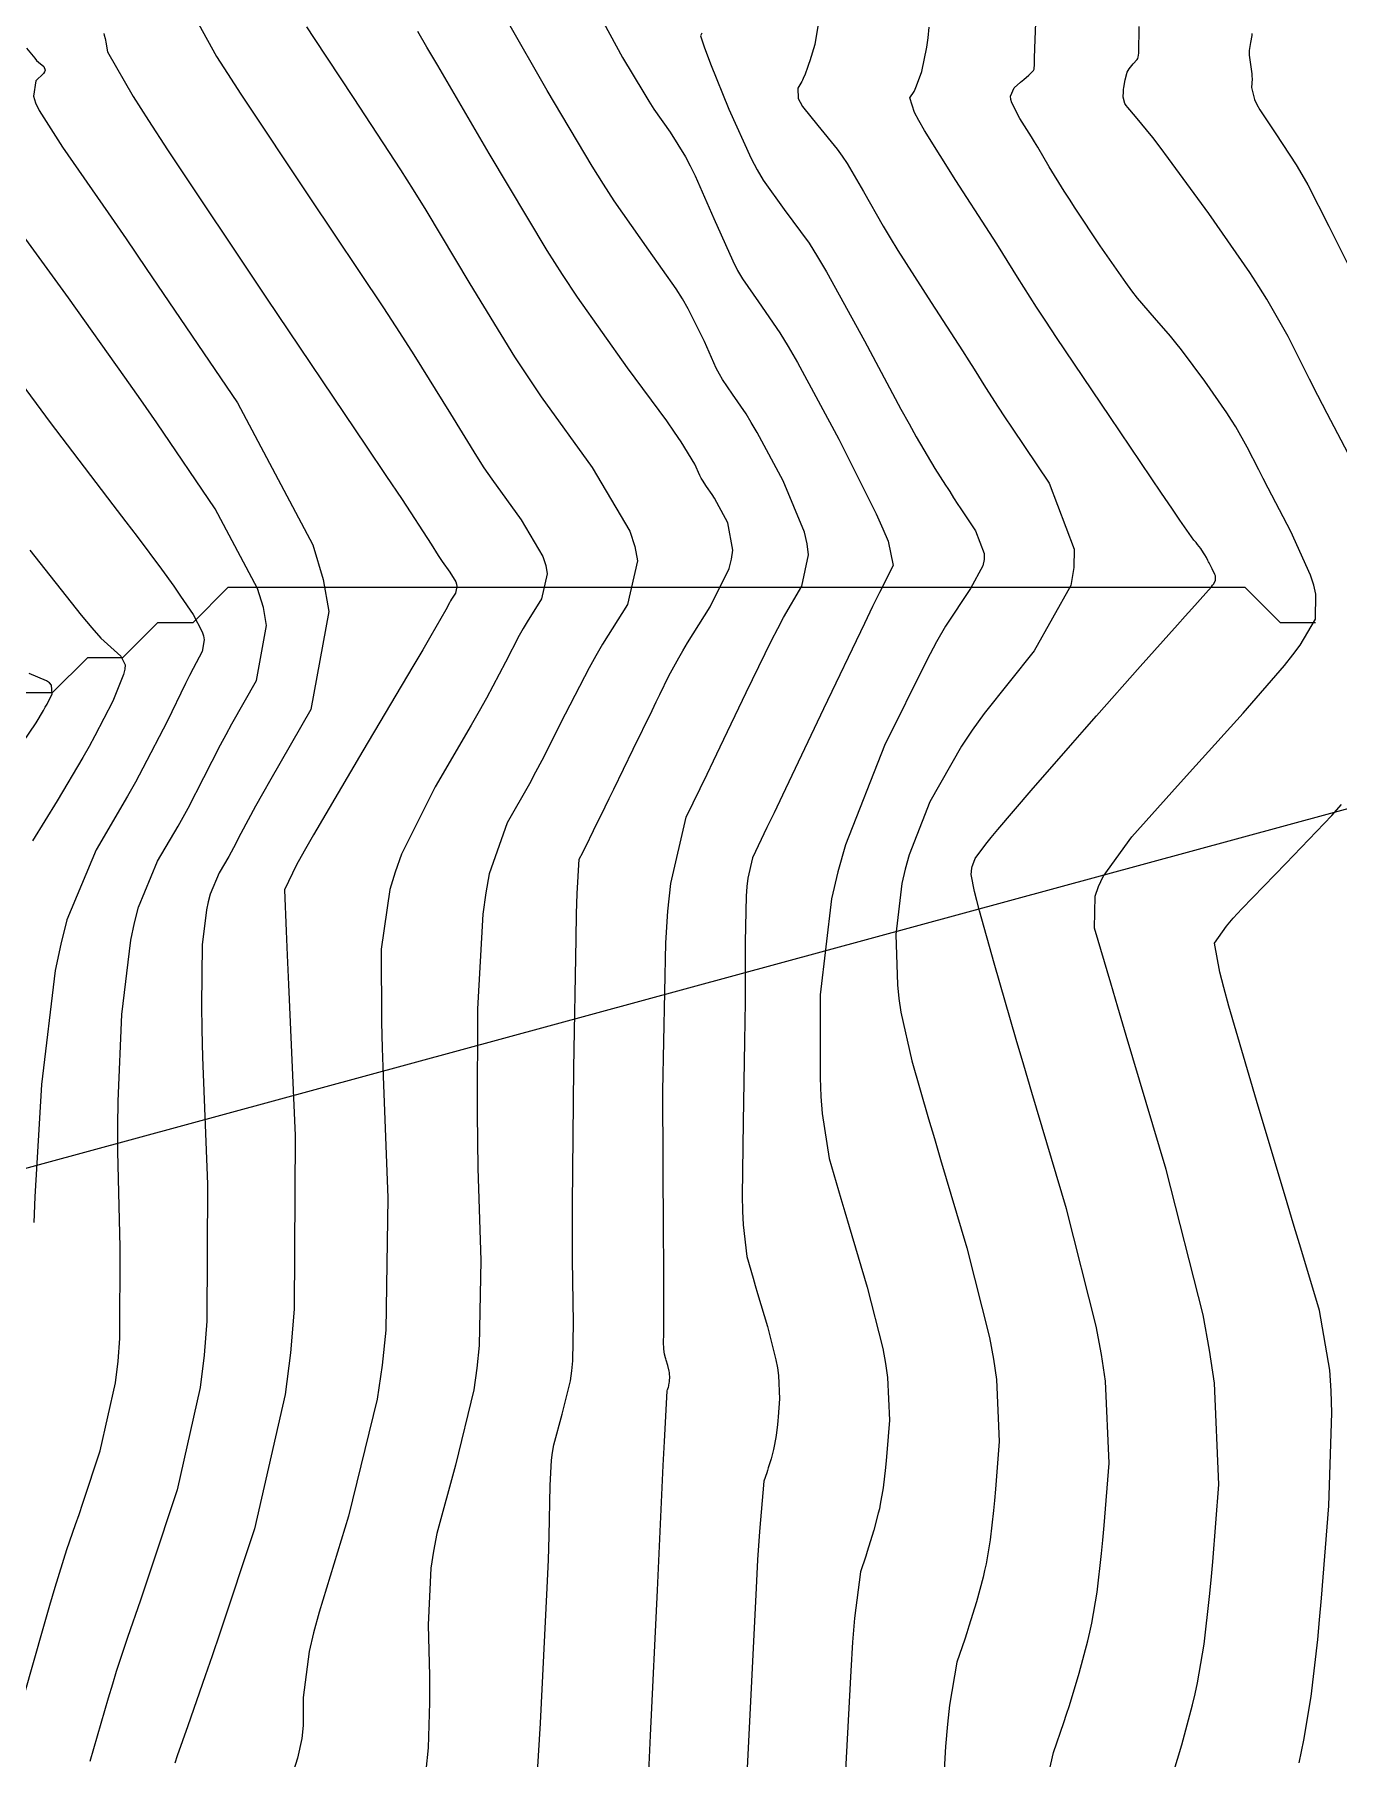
# Model space of a CAD drawing. Header units: metres. Extents: x 837475 to 838479, y 1189012 to 1191015.
# Drawn here: x 837782.51 to 837819.66, y 1189269.02 to 1189318.15 of the extents above; entities that cross this region are included whole.
import ezdxf

# ---------------------------------------------------------------- set-up
doc = ezdxf.new("R2010")
doc.units = ezdxf.units.M
doc.header["$LTSCALE"] = 0.3
for name, color, linetype in [('CORREDORVIA', 70, 'Continuous'), ('COTAS 10', 1, 'Continuous'), ('COTAS INT', 252, 'Continuous'), ('DRENAJE', 5, 'Continuous')]:
    doc.layers.add(name, color=color, linetype=linetype)

msp = doc.modelspace()

# ---------------------------------------------------------------- linework, layer by layer
at = {"layer": 'CORREDORVIA'}
msp.add_lwpolyline([(837910.67578, 1191000.96488), (838157.033, 1190996.193), (838237.174, 1190821.339), (838237.001, 1190602.875), (838240.0305, 1190437.1985), (838223.5365, 1190366.2715), (838212.196, 1190288.9195), (838227.642, 1189916.876), (838080.482, 1189451.8445), (837860.4834, 1189307.12351), (837593.19071, 1189234.39948), (837744.4868, 1189686.6093), (837750.277, 1189933.973), (837710.4905, 1190057.959), (837731.595, 1190134.414), (837885.383, 1190229.429), (837983.18356, 1190344.11971), (837817.55386, 1190502.18733), (837798.03286, 1190660.16958), (837963.57418, 1190795.98182)], close=True, dxfattribs=at)
at = {"layer": 'COTAS 10'}
for points in [[(837784.485, 1189318.177), (837784.496, 1189318.132), (837784.522, 1189318.032), (837784.532, 1189317.985), (837784.543, 1189317.93), (837784.592, 1189317.659), (837785.321, 1189316.384), (837785.76, 1189315.696), (837786.303, 1189314.862), (837789.122, 1189310.64), (837791.966, 1189306.418), (837792.525, 1189305.585), (837792.984, 1189304.897), (837793.817, 1189303.626), (837794.012, 1189303.308), (837794.069, 1189303.221), (837794.127, 1189303.134), (837794.349, 1189302.827), (837794.513, 1189302.551), (837794.535, 1189302.484), (837794.547, 1189302.421), (837794.503, 1189302.231), (837794.394, 1189302.059), (837794.365, 1189302.008), (837794.335, 1189301.956), (837794.232, 1189301.755), (837793.808, 1189301.011), (837793.576, 1189300.616), (837793.295, 1189300.14), (837791.87, 1189297.738), (837790.464, 1189295.345), (837790.196, 1189294.874), (837789.98, 1189294.485), (837789.636, 1189293.775), (837789.681, 1189292.6), (837789.71, 1189291.919), (837789.747, 1189291.083), (837789.938, 1189286.78), (837789.906, 1189281.83), (837789.801, 1189280.587), (837789.654, 1189279.398), (837788.778, 1189275.567), (837787.789, 1189272.593), (837787.571, 1189271.946), (837787.377, 1189271.375), (837786.881, 1189269.95), (837786.58, 1189269.096), (837786.509, 1189268.886)], [(837798.722, 1189318.493), (837799.267, 1189317.491), (837799.868, 1189316.485), (837800.018, 1189316.246), (837800.161, 1189316.025), (837800.619, 1189315.369), (837801.061, 1189314.661), (837801.194, 1189314.407), (837801.332, 1189314.127), (837801.867, 1189312.906), (837802.405, 1189311.699), (837802.545, 1189311.428), (837802.681, 1189311.184), (837803.137, 1189310.534), (837803.749, 1189309.648), (837803.984, 1189309.256), (837804.246, 1189308.8), (837805.426, 1189306.623), (837806.493, 1189304.493), (837806.685, 1189304.067), (837806.83, 1189303.711), (837806.98, 1189303.02), (837806.587, 1189302.254), (837806.39, 1189301.852), (837806.155, 1189301.367), (837804.99, 1189298.932), (837803.82, 1189296.473), (837803.582, 1189295.974), (837803.381, 1189295.554), (837802.968, 1189294.692), (837802.834, 1189294.113), (837802.809, 1189293.87), (837802.79, 1189293.592), (837802.764, 1189292.29), (837802.76, 1189290.571), (837802.754, 1189290.029), (837802.745, 1189289.458), (837802.698, 1189287.16), (837802.677, 1189285.061), (837802.686, 1189284.616), (837802.701, 1189284.231), (837802.807, 1189283.33), (837802.987, 1189282.71), (837803.048, 1189282.502), (837803.114, 1189282.278), (837803.393, 1189281.336), (837803.636, 1189280.383), (837803.678, 1189280.152), (837803.711, 1189279.935), (837803.739, 1189279.271), (837803.7, 1189278.763), (837803.689, 1189278.645), (837803.679, 1189278.536), (837803.642, 1189278.223), (837803.599, 1189277.97), (837803.567, 1189277.828), (837803.497, 1189277.565), (837803.417, 1189277.304), (837803.395, 1189277.234), (837803.372, 1189277.165), (837803.289, 1189276.921), (837803.164, 1189275.494), (837803.115, 1189274.68), (837803.06, 1189273.683), (837802.81, 1189268.566)], [(837820.548, 1189305.054), (837819.343, 1189307.354), (837819.077, 1189307.867), (837818.84, 1189308.327), (837818.229, 1189309.542), (837817.626, 1189310.607), (837817.395, 1189310.972), (837817.136, 1189311.367), (837815.966, 1189313.048), (837814.824, 1189314.614), (837814.582, 1189314.937), (837814.372, 1189315.213), (837813.883, 1189315.809), (837813.659, 1189316.067), (837813.616, 1189316.129), (837813.581, 1189316.187), (837813.526, 1189316.363), (837813.535, 1189316.53), (837813.54, 1189316.582), (837813.547, 1189316.637), (837813.583, 1189316.858), (837813.647, 1189317.073), (837813.671, 1189317.124), (837813.697, 1189317.172), (837813.817, 1189317.317), (837813.925, 1189317.437), (837813.944, 1189317.47), (837813.959, 1189317.503), (837813.975, 1189317.619), (837813.989, 1189318.379)], [(837782.175, 1189297.971), (837782.558, 1189298.531), (837782.769, 1189298.889), (837782.82, 1189298.98), (837782.869, 1189299.068), (837783.018, 1189299.358), (837782.996, 1189299.609), (837782.936, 1189299.674), (837782.852, 1189299.735), (837782.357, 1189299.938)], [(837818.54, 1189268.9), (837818.609, 1189269.219), (837818.675, 1189269.545), (837818.882, 1189270.79), (837819.071, 1189272.412), (837819.124, 1189272.976), (837819.179, 1189273.59), (837819.384, 1189276.222), (837819.47, 1189278.876), (837819.451, 1189279.503), (837819.413, 1189280.084), (837819.118, 1189281.791), (837818.589, 1189283.562), (837818.404, 1189284.183), (837818.201, 1189284.86), (837817.326, 1189287.776), (837816.543, 1189290.461), (837816.397, 1189290.993), (837816.283, 1189291.434), (837816.128, 1189292.259), (837816.469, 1189292.745), (837816.667, 1189292.971), (837816.91, 1189293.237), (837818.161, 1189294.526), (837819.474, 1189295.895), (837819.754, 1189296.212)]]:
    msp.add_lwpolyline(points, dxfattribs=at)
at = {"layer": 'COTAS INT'}
for points in [[(837814.855, 1189268.281), (837815.202, 1189269.413), (837815.507, 1189270.556), (837815.578, 1189270.867), (837815.644, 1189271.177), (837815.834, 1189272.277), (837815.992, 1189273.637), (837816.037, 1189274.109), (837816.083, 1189274.624), (837816.255, 1189276.832), (837816.131, 1189279.718), (837815.991, 1189280.66), (837815.805, 1189281.664), (837814.751, 1189285.807), (837813.615, 1189289.629), (837813.378, 1189290.43), (837813.174, 1189291.12), (837812.716, 1189292.685), (837812.733, 1189293.594), (837812.828, 1189293.871), (837812.963, 1189294.158), (837813.776, 1189295.287), (837814.914, 1189296.556), (837815.252, 1189296.933), (837815.601, 1189297.321), (837816.948, 1189298.811), (837818.124, 1189300.172), (837818.365, 1189300.477), (837818.57, 1189300.753), (837819.008, 1189301.49), (837819.022, 1189302.201), (837818.96, 1189302.458), (837818.87, 1189302.742), (837818.307, 1189303.989), (837817.662, 1189305.222), (837817.519, 1189305.497), (837817.392, 1189305.744), (837817.065, 1189306.395), (837816.742, 1189306.966), (837816.618, 1189307.161), (837816.479, 1189307.373), (837815.852, 1189308.274), (837815.191, 1189309.163), (837815.03, 1189309.368), (837814.88, 1189309.554), (837814.417, 1189310.078), (837813.938, 1189310.639), (837813.777, 1189310.849), (837813.604, 1189311.083), (837812.875, 1189312.125), (837812.161, 1189313.2), (837811.996, 1189313.454), (837811.846, 1189313.689), (837811.424, 1189314.381), (837811.096, 1189314.938), (837811.005, 1189315.088), (837810.914, 1189315.236), (837810.583, 1189315.756), (837810.357, 1189316.2), (837810.331, 1189316.299), (837810.321, 1189316.389), (837810.419, 1189316.629), (837810.606, 1189316.791), (837810.652, 1189316.832), (837810.697, 1189316.87), (837810.838, 1189316.994), (837810.938, 1189317.088), (837810.957, 1189317.108), (837810.973, 1189317.125), (837810.995, 1189317.164), (837810.998, 1189317.307), (837811.001, 1189317.389), (837811.004, 1189317.489), (837811.023, 1189318.007), (837811.107, 1189320.144)], [(837804.934, 1189319.013), (837804.747, 1189317.866), (837804.597, 1189317.396), (837804.565, 1189317.297), (837804.537, 1189317.212), (837804.472, 1189317.018), (837804.416, 1189316.894), (837804.395, 1189316.852), (837804.37, 1189316.807), (837804.261, 1189316.621), (837804.272, 1189316.331), (837804.323, 1189316.222), (837804.396, 1189316.1), (837804.832, 1189315.555), (837805.38, 1189314.885), (837805.523, 1189314.685), (837805.661, 1189314.479), (837806.128, 1189313.681), (837806.692, 1189312.684), (837806.892, 1189312.352), (837807.111, 1189311.996), (837808.058, 1189310.509), (837808.947, 1189309.137), (837809.129, 1189308.855), (837809.283, 1189308.614), (837809.606, 1189308.094), (837809.97, 1189307.526), (837810.149, 1189307.255), (837810.363, 1189306.934), (837811.417, 1189305.366), (837812.129, 1189303.484), (837812.126, 1189302.965), (837812.038, 1189302.448), (837810.997, 1189300.589), (837809.564, 1189298.803), (837809.228, 1189298.331), (837808.919, 1189297.869), (837808.021, 1189296.281), (837807.43, 1189294.774), (837807.314, 1189294.363), (837807.219, 1189293.954), (837807.048, 1189292.499), (837807.096, 1189291.072), (837807.14, 1189290.682), (837807.196, 1189290.293), (837807.506, 1189288.903), (837807.986, 1189287.247), (837808.149, 1189286.69), (837808.325, 1189286.091), (837809.072, 1189283.571), (837809.72, 1189281.023), (837809.835, 1189280.406), (837809.921, 1189279.826), (837809.997, 1189278.052), (837809.891, 1189276.694), (837809.863, 1189276.377), (837809.835, 1189276.086), (837809.738, 1189275.25), (837809.621, 1189274.573), (837809.581, 1189274.383), (837809.537, 1189274.192), (837809.349, 1189273.489), (837809.136, 1189272.792), (837809.076, 1189272.605), (837809.016, 1189272.419), (837808.793, 1189271.767), (837808.579, 1189270.545), (837808.524, 1189270.001), (837808.471, 1189269.366), (837808.293, 1189266.331)], [(837787.186, 1189318.452), (837787.701, 1189317.527), (837788.008, 1189317.04), (837788.388, 1189316.453), (837790.357, 1189313.498), (837792.454, 1189310.358), (837792.915, 1189309.654), (837793.323, 1189309.022), (837794.365, 1189307.337), (837795.101, 1189306.134), (837795.316, 1189305.806), (837795.537, 1189305.48), (837796.376, 1189304.318), (837796.995, 1189303.274), (837797.077, 1189303.022), (837797.121, 1189302.786), (837796.956, 1189302.068), (837796.545, 1189301.418), (837796.434, 1189301.226), (837796.323, 1189301.028), (837795.931, 1189300.268), (837795.389, 1189299.239), (837795.183, 1189298.871), (837794.954, 1189298.467), (837793.925, 1189296.71), (837792.967, 1189294.789), (837792.783, 1189294.281), (837792.633, 1189293.785), (837792.384, 1189292.082), (837792.402, 1189290.002), (837792.421, 1189289.268), (837792.445, 1189288.466), (837792.583, 1189284.998), (837792.518, 1189281.226), (837792.415, 1189280.232), (837792.275, 1189279.26), (837791.462, 1189275.929), (837790.622, 1189273.197), (837790.465, 1189272.601), (837790.341, 1189272.076), (837790.165, 1189270.758), (837790.164, 1189269.969), (837790.15, 1189269.776), (837790.13, 1189269.595), (837790.007, 1189269.031), (837789.828, 1189268.466)], [(837790.26, 1189318.365), (837790.476, 1189318.032), (837791.592, 1189316.356), (837792.942, 1189314.297), (837793.304, 1189313.722), (837793.662, 1189313.146), (837794.913, 1189311.048), (837796.19, 1189308.961), (837796.564, 1189308.391), (837796.947, 1189307.825), (837798.402, 1189305.809), (837799.477, 1189303.998), (837799.619, 1189303.56), (837799.695, 1189303.151), (837799.409, 1189301.904), (837798.696, 1189300.777), (837798.502, 1189300.443), (837798.31, 1189300.1), (837797.63, 1189298.781), (837796.97, 1189297.466), (837796.79, 1189297.125), (837796.612, 1189296.794), (837795.979, 1189295.681), (837795.47, 1189294.232), (837795.369, 1189293.689), (837795.286, 1189293.085), (837795.133, 1189290.388), (837795.123, 1189287.404), (837795.131, 1189286.617), (837795.144, 1189285.849), (837795.227, 1189283.216), (837795.185, 1189280.789), (837795.119, 1189280.149), (837795.029, 1189279.524), (837794.506, 1189277.381), (837793.974, 1189275.435), (837793.878, 1189274.934), (837793.804, 1189274.45), (837793.726, 1189272.835), (837793.767, 1189271.379), (837793.769, 1189270.995), (837793.768, 1189270.618), (837793.729, 1189269.327), (837793.592, 1189268.035)], [(837796.691, 1189266.149), (837796.931, 1189270.032), (837797.12, 1189273.888), (837797.153, 1189274.682), (837797.178, 1189275.357), (837797.202, 1189276.804), (837797.237, 1189277.525), (837797.27, 1189277.741), (837797.312, 1189277.964), (837797.55, 1189278.832), (837797.783, 1189279.788), (837797.823, 1189280.067), (837797.853, 1189280.352), (837797.871, 1189281.434), (837797.842, 1189283.231), (837797.841, 1189283.967), (837797.844, 1189284.806), (837797.881, 1189288.695), (837797.94, 1189292.384), (837797.956, 1189293.097), (837797.973, 1189293.676), (837798.034, 1189294.653), (837798.134, 1189294.841), (837798.175, 1189294.922), (837798.223, 1189295.016), (837798.442, 1189295.464), (837798.772, 1189296.143), (837798.888, 1189296.383), (837799.017, 1189296.646), (837799.571, 1189297.786), (837800.108, 1189298.89), (837800.225, 1189299.131), (837800.328, 1189299.343), (837800.584, 1189299.875), (837800.865, 1189300.388), (837800.984, 1189300.588), (837801.12, 1189300.814), (837801.761, 1189301.841), (837802.299, 1189302.933), (837802.371, 1189303.201), (837802.409, 1189303.453), (837802.267, 1189304.238), (837801.955, 1189304.815), (837801.885, 1189304.935), (837801.823, 1189305.039), (837801.661, 1189305.274), (837801.54, 1189305.446), (837801.505, 1189305.51), (837801.468, 1189305.582), (837801.325, 1189305.902), (837800.94, 1189306.546), (837800.75, 1189306.822), (837800.524, 1189307.141), (837799.406, 1189308.647), (837797.978, 1189310.669), (837797.556, 1189311.313), (837797.122, 1189311.994), (837795.461, 1189314.759), (837794.001, 1189317.27), (837793.694, 1189317.791), (837793.43, 1189318.236)], [(837800.015, 1189268.629), (837800.065, 1189269.677), (837800.26, 1189273.815), (837800.426, 1189277.37), (837800.459, 1189278.052), (837800.486, 1189278.602), (837800.537, 1189279.497), (837800.55, 1189279.537), (837800.554, 1189279.549), (837800.558, 1189279.56), (837800.571, 1189279.603), (837800.582, 1189279.645), (837800.585, 1189279.657), (837800.587, 1189279.669), (837800.594, 1189279.71), (837800.6, 1189279.761), (837800.602, 1189279.779), (837800.604, 1189279.798), (837800.61, 1189279.881), (837800.605, 1189279.989), (837800.6, 1189280.025), (837800.593, 1189280.062), (837800.554, 1189280.218), (837800.508, 1189280.372), (837800.497, 1189280.408), (837800.487, 1189280.442), (837800.458, 1189280.543), (837800.441, 1189280.69), (837800.438, 1189280.753), (837800.437, 1189280.826), (837800.44, 1189281.168), (837800.442, 1189282.469), (837800.44, 1189283.146), (837800.437, 1189283.96), (837800.414, 1189288.044), (837800.497, 1189292.27), (837800.56, 1189293.173), (837800.641, 1189293.961), (837801.077, 1189295.843), (837801.673, 1189297.075), (837801.855, 1189297.453), (837802.044, 1189297.847), (837802.787, 1189299.403), (837803.51, 1189300.878), (837803.687, 1189301.22), (837803.854, 1189301.534), (837804.371, 1189302.43), (837804.565, 1189303.322), (837804.528, 1189303.634), (837804.451, 1189303.973), (837803.846, 1189305.431), (837803.1, 1189306.807), (837802.934, 1189307.096), (837802.786, 1189307.344), (837802.399, 1189307.904), (837802.111, 1189308.315), (837802.025, 1189308.469), (837801.936, 1189308.64), (837801.596, 1189309.404), (837801.136, 1189310.336), (837800.972, 1189310.614), (837800.792, 1189310.901), (837800.013, 1189312.008), (837799.031, 1189313.413), (837798.725, 1189313.887), (837798.403, 1189314.399), (837797.116, 1189316.555), (837795.991, 1189318.526)], [(837801.524, 1189318.192), (837801.488, 1189318.109), (837801.599, 1189317.769), (837801.676, 1189317.567), (837801.773, 1189317.318), (837802.293, 1189316.026), (837802.932, 1189314.616), (837803.104, 1189314.291), (837803.275, 1189313.995), (837803.875, 1189313.165), (837804.583, 1189312.2), (837804.821, 1189311.819), (837805.078, 1189311.388), (837806.16, 1189309.424), (837807.198, 1189307.475), (837807.428, 1189307.054), (837807.633, 1189306.685), (837808.164, 1189305.782), (837808.47, 1189305.31), (837808.533, 1189305.212), (837808.586, 1189305.129), (837808.697, 1189304.95), (837808.823, 1189304.755), (837808.884, 1189304.661), (837808.958, 1189304.551), (837809.32, 1189304.011), (837809.566, 1189303.363), (837809.565, 1189303.185), (837809.534, 1189303.007), (837809.176, 1189302.367), (837808.464, 1189301.293), (837808.211, 1189300.842), (837807.933, 1189300.324), (837806.726, 1189297.894), (837805.615, 1189295.06), (837805.397, 1189294.287), (837805.218, 1189293.518), (837804.896, 1189290.78), (837804.895, 1189288.419), (837804.919, 1189287.887), (837804.952, 1189287.407), (837805.157, 1189286.116), (837805.486, 1189284.978), (837805.598, 1189284.596), (837805.72, 1189284.184), (837806.233, 1189282.454), (837806.678, 1189280.703), (837806.756, 1189280.279), (837806.816, 1189279.881), (837806.868, 1189278.662), (837806.796, 1189277.729), (837806.776, 1189277.511), (837806.757, 1189277.311), (837806.69, 1189276.737), (837806.61, 1189276.272), (837806.582, 1189276.141), (837806.552, 1189276.01), (837806.423, 1189275.527), (837806.277, 1189275.048), (837806.235, 1189274.919), (837806.194, 1189274.792), (837806.041, 1189274.344), (837805.872, 1189273.02), (837805.82, 1189272.34), (837805.766, 1189271.525), (837805.551, 1189267.449)], [(837811.287, 1189268.07), (837811.546, 1189269.19), (837811.838, 1189270.046), (837811.917, 1189270.29), (837811.996, 1189270.537), (837812.276, 1189271.451), (837812.522, 1189272.374), (837812.58, 1189272.625), (837812.633, 1189272.875), (837812.786, 1189273.764), (837812.914, 1189274.861), (837812.95, 1189275.243), (837812.987, 1189275.659), (837813.126, 1189277.442), (837813.026, 1189279.772), (837812.913, 1189280.533), (837812.763, 1189281.344), (837811.911, 1189284.689), (837810.931, 1189287.997), (837810.7, 1189288.784), (837810.485, 1189289.515), (837809.855, 1189291.689), (837809.44, 1189293.178), (837809.361, 1189293.476), (837809.297, 1189293.726), (837809.2, 1189294.218), (837809.22, 1189294.391), (837809.231, 1189294.44), (837809.245, 1189294.489), (837809.315, 1189294.668), (837809.612, 1189295.076), (837809.769, 1189295.269), (837809.957, 1189295.497), (837810.908, 1189296.609), (837812.091, 1189297.965), (837812.426, 1189298.347), (837812.765, 1189298.731), (837814.016, 1189300.14), (837815.078, 1189301.329), (837815.297, 1189301.574), (837815.483, 1189301.782), (837815.885, 1189302.23), (837816.043, 1189302.413), (837816.075, 1189302.454), (837816.103, 1189302.491), (837816.161, 1189302.59), (837816.163, 1189302.685), (837816.155, 1189302.72), (837816.143, 1189302.758), (837816.067, 1189302.925), (837815.981, 1189303.09), (837815.961, 1189303.127), (837815.944, 1189303.16), (837815.9, 1189303.248), (837815.857, 1189303.324), (837815.84, 1189303.351), (837815.822, 1189303.379), (837815.738, 1189303.5), (837815.649, 1189303.619), (837815.627, 1189303.647), (837815.607, 1189303.672), (837815.545, 1189303.742), (837815.145, 1189304.315), (837814.911, 1189304.657), (837814.624, 1189305.079), (837813.146, 1189307.264), (837811.632, 1189309.519), (837811.323, 1189309.984), (837811.062, 1189310.38), (837810.515, 1189311.237), (837810.104, 1189311.907), (837809.927, 1189312.186), (837809.723, 1189312.505), (837808.762, 1189313.992), (837807.868, 1189315.417), (837807.707, 1189315.698), (837807.584, 1189315.929), (837807.45, 1189316.348), (837807.57, 1189316.522), (837807.606, 1189316.597), (837807.644, 1189316.684), (837807.791, 1189317.097), (837807.934, 1189317.793), (837807.97, 1189318.059), (837808.004, 1189318.357)], [(837817.194, 1189318.18), (837817.19, 1189318.126), (837817.153, 1189317.92), (837817.12, 1189317.695), (837817.118, 1189317.629), (837817.12, 1189317.56), (837817.155, 1189317.298), (837817.194, 1189317.031), (837817.199, 1189316.959), (837817.201, 1189316.889), (837817.188, 1189316.642), (837817.275, 1189316.294), (837817.341, 1189316.159), (837817.425, 1189316.008), (837817.878, 1189315.323), (837818.458, 1189314.437), (837818.622, 1189314.158), (837818.786, 1189313.866), (837819.393, 1189312.69), (837820.091, 1189311.284)], [(837782.284, 1189317.759), (837782.518, 1189317.474), (837782.573, 1189317.413), (837782.625, 1189317.361), (837782.775, 1189317.237), (837782.816, 1189317.131), (837782.798, 1189317.09), (837782.766, 1189317.043), (837782.547, 1189316.832), (837782.479, 1189316.392), (837782.543, 1189316.201), (837782.644, 1189315.981), (837783.305, 1189314.935), (837784.615, 1189313.064), (837785.124, 1189312.323), (837785.696, 1189311.486), (837788.292, 1189307.656), (837790.444, 1189303.603), (837790.737, 1189302.624), (837790.898, 1189301.708), (837790.383, 1189298.92), (837789.243, 1189296.929), (837789.009, 1189296.516), (837788.81, 1189296.162), (837788.39, 1189295.382), (837788.18, 1189294.973), (837788.114, 1189294.853), (837788.045, 1189294.73), (837787.769, 1189294.261), (837787.515, 1189293.649), (837787.46, 1189293.436), (837787.412, 1189293.204), (837787.292, 1189292.21), (837787.268, 1189290.485), (837787.279, 1189289.792), (837787.299, 1189289.006), (837787.437, 1189285.392), (837787.421, 1189281.486), (837787.344, 1189280.517), (837787.236, 1189279.596), (837786.581, 1189276.676), (837785.839, 1189274.447), (837785.676, 1189273.962), (837785.531, 1189273.534), (837785.159, 1189272.466), (837784.841, 1189271.502), (837784.731, 1189271.141), (837784.61, 1189270.738), (837784.092, 1189268.941)], [(837781.932, 1189269.821), (837782.777, 1189272.79), (837782.953, 1189273.396), (837783.103, 1189273.908), (837783.436, 1189274.981), (837783.684, 1189275.693), (837783.781, 1189275.978), (837783.889, 1189276.301), (837784.383, 1189277.786), (837784.82, 1189279.731), (837784.892, 1189280.344), (837784.943, 1189280.99), (837784.954, 1189283.592), (837784.884, 1189286.319), (837784.885, 1189287.045), (837784.894, 1189287.757), (837785.001, 1189290.222), (837785.256, 1189292.339), (837785.359, 1189292.833), (837785.476, 1189293.286), (837786.017, 1189294.589), (837786.604, 1189295.588), (837786.751, 1189295.85), (837786.891, 1189296.106), (837787.339, 1189296.978), (837787.813, 1189297.907), (837787.97, 1189298.199), (837788.137, 1189298.506), (837788.835, 1189299.742), (837789.123, 1189301.305), (837789.033, 1189301.818), (837788.869, 1189302.366), (837787.663, 1189304.638), (837785.994, 1189307.08), (837785.539, 1189307.735), (837785.087, 1189308.382), (837783.477, 1189310.643), (837782.11, 1189312.528)], [(837781.029, 1189309.692), (837782.959, 1189307.09), (837784.747, 1189304.75), (837785.118, 1189304.262), (837785.435, 1189303.845), (837786.13, 1189302.915), (837786.478, 1189302.427), (837786.575, 1189302.288), (837786.673, 1189302.147), (837787.033, 1189301.62), (837787.293, 1189301.13), (837787.329, 1189301.012), (837787.348, 1189300.901), (837787.286, 1189300.564), (837787.032, 1189300.084), (837786.93, 1189299.883), (837786.815, 1189299.652), (837786.287, 1189298.573), (837785.602, 1189297.239), (837785.388, 1189296.848), (837785.164, 1189296.447), (837784.265, 1189294.917), (837783.437, 1189292.923), (837783.258, 1189292.229), (837783.1, 1189291.474), (837782.709, 1189288.233), (837782.521, 1189285.029), (837782.49, 1189284.297)], [(837782.378, 1189303.459), (837783.843, 1189301.6), (837784.146, 1189301.239), (837784.405, 1189300.944), (837784.967, 1189300.432), (837785.099, 1189300.189), (837785.086, 1189300.063), (837785.051, 1189299.912), (837784.746, 1189299.157), (837784.232, 1189298.162), (837784.065, 1189297.859), (837783.888, 1189297.545), (837783.161, 1189296.313), (837782.451, 1189295.169)]]:
    msp.add_lwpolyline(points, dxfattribs=at)
at = {"layer": 'DRENAJE'}
msp.add_polyline3d([(837819.00776, 1189301.38806, 0), (837818.0081, 1189301.38806, 0), (837817.00843, 1189302.38772, 0), (837816.00877, 1189302.38772, 0), (837815.00911, 1189302.38772, 0), (837814.00945, 1189302.38772, 0), (837813.00978, 1189302.38772, 0), (837812.01012, 1189302.38772, 0), (837811.01046, 1189302.38772, 0), (837810.01079, 1189302.38772, 0), (837809.01113, 1189302.38772, 0), (837808.01147, 1189302.38772, 0), (837807.01181, 1189302.38772, 0), (837806.01214, 1189302.38772, 0), (837805.01248, 1189302.38772, 0), (837804.01282, 1189302.38772, 0), (837803.01315, 1189302.38772, 0), (837802.01349, 1189302.38772, 0), (837801.01383, 1189302.38772, 0), (837800.01416, 1189302.38772, 0), (837799.0145, 1189302.38772, 0), (837798.01484, 1189302.38772, 0), (837797.01518, 1189302.38772, 0), (837796.01551, 1189302.38772, 0), (837795.01585, 1189302.38772, 0), (837794.01619, 1189302.38772, 0), (837793.01652, 1189302.38772, 0), (837792.01686, 1189302.38772, 0), (837791.0172, 1189302.38772, 0), (837790.01754, 1189302.38772, 0), (837789.01787, 1189302.38772, 0), (837788.01821, 1189302.38772, 0), (837787.01855, 1189301.38806, 0), (837786.01888, 1189301.38806, 0), (837785.01922, 1189300.3884, 0), (837784.01956, 1189300.3884, 0), (837783.0199, 1189299.38873, 0), (837782.02023, 1189299.38873, 0)], dxfattribs=at)

doc.saveas('drawing.dxf')
